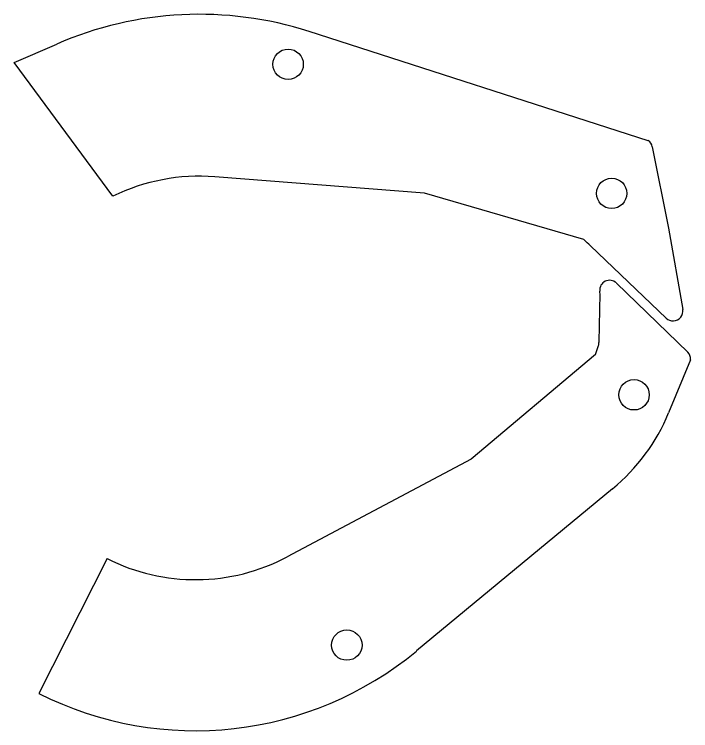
# Model space of a CAD drawing. Header units: millimetres. Extents: x 46 to 161, y 91 to 514.
# Drawn here: x 80.2 to 149.2, y 440.9 to 514.1 of the extents above; entities that cross this region are included whole.
import ezdxf

# ---------------------------------------------------------------- set-up
doc = ezdxf.new("R2010")
doc.units = ezdxf.units.MM

msp = doc.modelspace()

# ---------------------------------------------------------------- linework, layer by layer
for p, q in [((144.923, 501.196), (110.301, 512.341)), ((80.207, 509.182), (84.536, 511.065)), ((90.277, 495.515), (80.207, 509.182)), ((122.084, 495.833), (100.67, 497.51)), ((138.351, 491.089), (122.084, 495.833)), ((139.549, 479.355), (139.845, 480.264)), ((139.549, 479.355), (126.835, 468.674)), ((149.248, 478.828), (147, 473.398)), ((126.835, 468.674), (108.064, 458.706)), ((141.275, 465.641), (121.273, 449.083)), ((89.672, 458.516), (82.723, 444.746))]:
    msp.add_line(p, q)
at = {"color": 7, "linetype": 'Continuous', "lineweight": 25}
for p, q in [((145.331, 500.573), (146.99, 492.265)), ((146.99, 492.265), (148.434, 483.965)), ((146.758, 483.07), (139.021, 490.454)), ((141.664, 486.661), (148.946, 479.601)), ((139.905, 480.667), (140.003, 485.557))]:
    msp.add_line(p, q, dxfattribs=at)
for centre in [(108.159, 508.994), (141.185, 495.813), (143.466, 475.244), (114.149, 449.684)]:
    msp.add_circle(centre, 1.55)
for centre, radius, start, end in [((99.109, 477.571), 36.527, 72.15715, 113.51217), ((99.109, 477.571), 20, 85.52294, 116.20462), ((128.521, 481.048), 20, 309.6186, 337.51241), ((98.684, 476.37), 20, 243.21942, 297.96908), ((98.684, 476.37), 35.424, 243.21942, 309.6186)]:
    msp.add_arc(centre, radius, start, end)
for centre, radius, start, end in [((144.35, 500.377), 1, 11.29673, 55.06252), ((107.815, 458.208), 44.873, 45.93928, 47.11821), ((140.968, 485.944), 1, 45.88164, 186.32063), ((119.172, 483.529), 20.93, 5.55948, 6.32072), ((147.449, 483.793), 1, 272.93951, 9.86683), ((147.449, 483.793), 1, 226.34058, 272.93951), ((119.172, 483.529), 20.93, 351.02409, 352.13971), ((148.25, 478.883), 1, 356.87678, 45.88158)]:
    msp.add_arc(centre, radius, start, end, dxfattribs=at)

doc.saveas('drawing.dxf')
